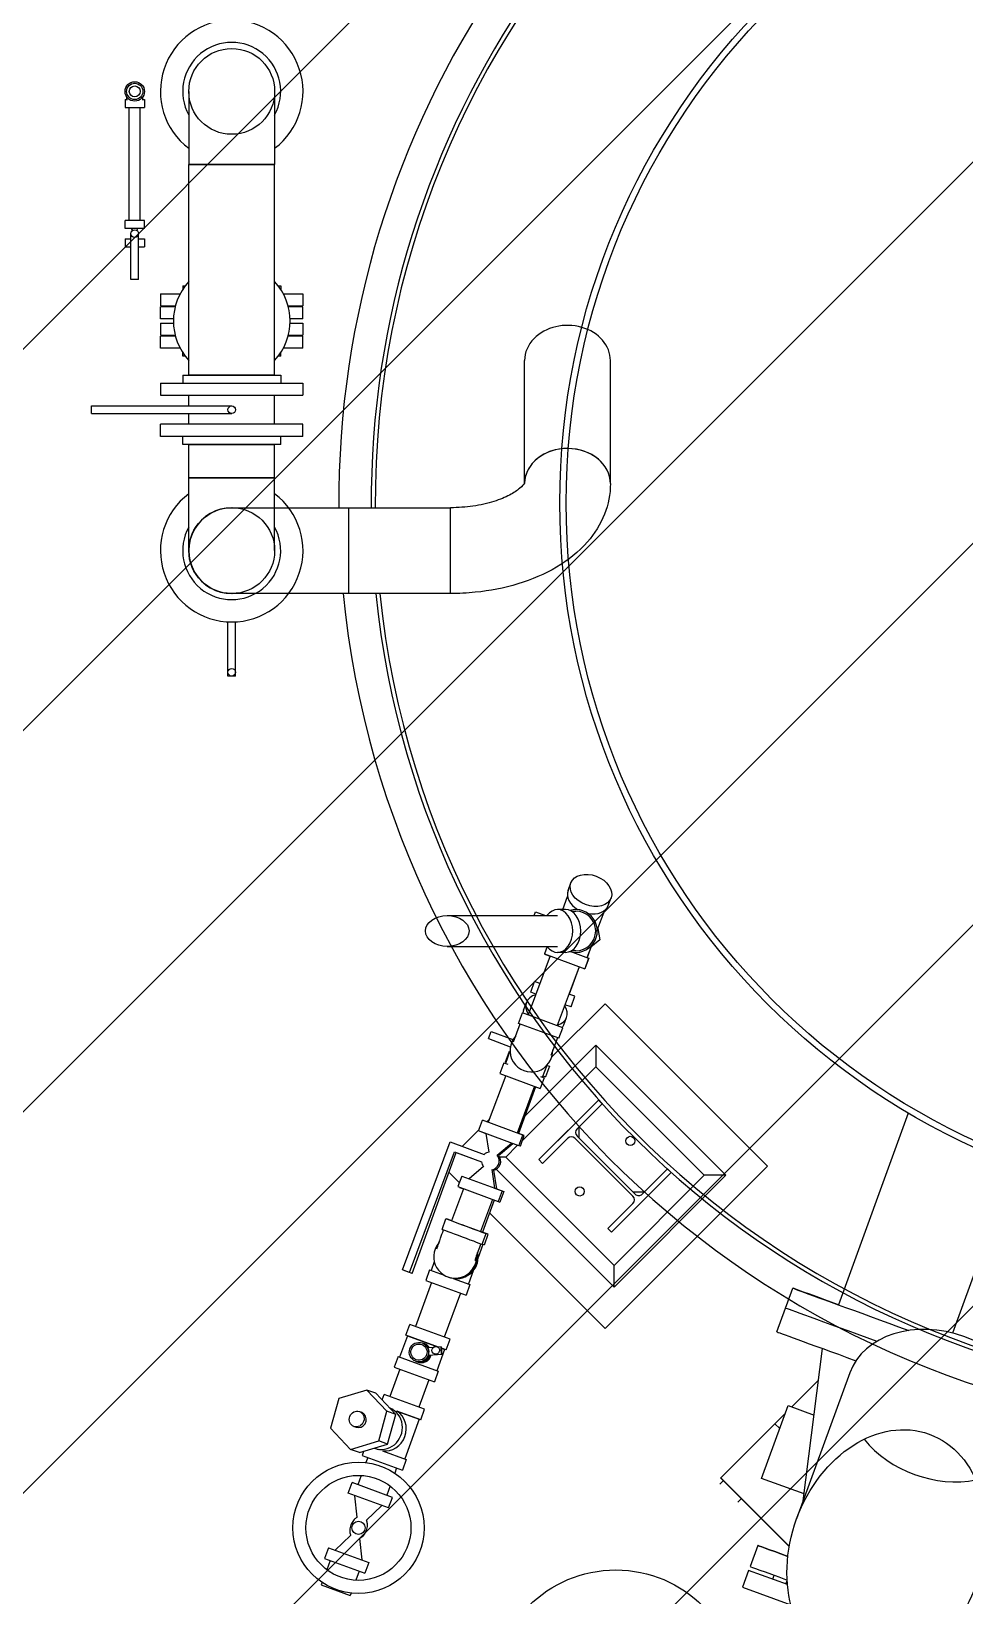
# Model space of a CAD drawing. Header units: metres. Extents: x 0 to 63075, y 0 to 44550.
# Drawn here: x 60034.8 to 60309.5, y 37240.8 to 37701.2 of the extents above; entities that cross this region are included whole.
import ezdxf

# ---------------------------------------------------------------- set-up
doc = ezdxf.new("R2010")
doc.units = ezdxf.units.M
doc.header["$LTSCALE"] = 75
for name, color, linetype in [('AI-Hatch mob', 7, 'Continuous'), ('GSB', 7, 'Continuous'), ('ML6', 1, 'Continuous'), ('SL1', 8, 'Continuous')]:
    doc.layers.add(name, color=color, linetype=linetype)

# ---------------------------------------------------------------- blocks, each defined once
blk = doc.blocks.new('A$C6bae614f')
at = {"layer": 'SL1'}
for p, q in [((414254.4, 25759.3), (414254.4, 25616.3)), ((414422.6, 25759.3), (414422.6, 25616.3)), ((414129.4, 25743.4), (414134.2, 25743.4)), ((414129.4, 25743.4), (414129.4, 25727.5)), ((414129.4, 25727.5), (414167.5, 25727.5)), ((414132.6, 25748.8), (414132.6, 25743.4)), ((414137.8, 25506.5), (414137.8, 25727.5)), ((414159.2, 25506.5), (414159.2, 25727.5)), ((414162.8, 25743.4), (414167.5, 25743.4)), ((414164.4, 25743.4), (414164.4, 25748.8)), ((414167.5, 25743.4), (414167.5, 25727.5)), ((414254.3, 25203.5), (414254.4, 25616.3)), ((414422.6, 25616.3), (414254.3, 25616.3)), ((414254.3, 25616.3), (414422.6, 25616.3)), ((414422.6, 25616.3), (414254.3, 25616.3)), ((414254.3, 25616.3), (414254.3, 25616.3)), ((414254.4, 25616.3), (414422.6, 25616.3)), ((414254.4, 25616.3), (414254.4, 25616.3)), ((414254.4, 25616.3), (414422.6, 25616.3)), ((414422.6, 25616.3), (414422.6, 25616.3)), ((414422.6, 25203.4), (414422.6, 25616.3)), ((414422.6, 25616.3), (414422.6, 25616.3)), ((414254.3, 25530.3), (414254.3, 25530.3)), ((414254.3, 25530.3), (414254.3, 25530.3)), ((414254.3, 25530.3), (414254.3, 25530.3)), ((414254.3, 25530.3), (414254.3, 25530.3)), ((414422.6, 25530.3), (414422.6, 25530.3)), ((414422.6, 25530.3), (414422.6, 25530.3)), ((414422.6, 25530.3), (414422.6, 25530.3)), ((414422.6, 25530.3), (414422.6, 25530.3)), ((414167.5, 25506.5), (414129.4, 25506.5)), ((414129.4, 25490.7), (414129.4, 25506.5)), ((414167.5, 25490.7), (414129.4, 25490.7)), ((414141, 25390.5), (414141, 25480.5)), ((414144.6, 25486.9), (414142.3, 25490.7)), ((414152.4, 25486.9), (414154.7, 25490.7)), ((414156, 25390.5), (414156, 25480.5)), ((414167.5, 25490.7), (414167.5, 25506.5)), ((414129.4, 25470.4), (414141, 25470.4)), ((414129.4, 25470.4), (414129.4, 25454.5)), ((414129.4, 25454.5), (414141, 25454.5)), ((414156, 25470.4), (414167.5, 25470.4)), ((414156, 25454.5), (414167.5, 25454.5)), ((414167.5, 25470.4), (414167.5, 25454.5)), ((414156, 25390.5), (414141, 25390.5)), ((414198.8, 25362.7), (414237.4, 25362.7)), ((414198.8, 25362.7), (414198.8, 25338.8)), ((414242.4, 25378.5), (414247.5, 25378.5)), ((414242.4, 25378.5), (414242.4, 25371.3)), ((414429.4, 25378.5), (414434.5, 25378.5)), ((414434.5, 25378.5), (414434.5, 25371.3)), ((414439.5, 25362.7), (414478.2, 25362.7)), ((414478.2, 25362.7), (414478.2, 25338.8)), ((414198.8, 25338.8), (414228.1, 25338.8)), ((414227.6, 25337.2), (414198.8, 25337.2)), ((414198.8, 25313.4), (414198.8, 25337.2)), ((414448.9, 25338.8), (414478.2, 25338.8)), ((414478.2, 25337.2), (414449.3, 25337.2)), ((414478.2, 25313.4), (414478.2, 25337.2)), ((414224.3, 25313.4), (414198.8, 25313.4)), ((414198.8, 25305.2), (414224.3, 25305.2)), ((414198.8, 25305.2), (414198.8, 25281.4)), ((414478.2, 25313.4), (414452.7, 25313.4)), ((414452.7, 25305.2), (414478.2, 25305.2)), ((414478.2, 25305.2), (414478.2, 25281.3)), ((414198.8, 25281.4), (414227.6, 25281.4)), ((414228.1, 25279.8), (414198.8, 25279.8)), ((414198.8, 25255.9), (414198.8, 25279.8)), ((414478.2, 25279.7), (414448.9, 25279.7)), ((414449.3, 25281.3), (414478.2, 25281.3)), ((414478.2, 25255.9), (414478.2, 25279.7)), ((414237.4, 25255.9), (414198.8, 25255.9)), ((414242.4, 25240.1), (414242.4, 25247.3)), ((414247.5, 25240.1), (414242.4, 25240.1)), ((414434.5, 25240.1), (414429.4, 25240.1)), ((414434.5, 25240.1), (414434.5, 25247.3)), ((414478.2, 25255.9), (414439.5, 25255.9)), ((414242.4, 25203.4), (414434.5, 25203.4)), ((414242.4, 25203.4), (414242.4, 25187.6)), ((414422.6, 25203.4), (414254.3, 25203.5)), ((414254.3, 25203.4), (414254.3, 25203.5)), ((414254.3, 25203.4), (414422.6, 25203.4)), ((414422.6, 25203.4), (414422.6, 25203.4)), ((414434.5, 25203.4), (414434.5, 25187.6)), ((414912.3, 24992), (414912.3, 25231.9)), ((415080.6, 24990.6), (415080.6, 25231.9)), ((414198.8, 25187.6), (414478.2, 25187.6)), ((414198.8, 25187.6), (414198.8, 25163.8)), ((414478.2, 25187.6), (414478.2, 25163.8)), ((414063.6, 25127.9), (414063.6, 25142.9)), ((414063.6, 25142.9), (414338.5, 25142.9)), ((414198.8, 25163.8), (414478.2, 25163.8)), ((414254.3, 25142.9), (414254.3, 25163.8)), ((414422.6, 25107.1), (414422.6, 25163.8)), ((414063.6, 25127.9), (414338.5, 25127.9)), ((414254.3, 25107.1), (414254.3, 25127.9)), ((414478.2, 25107.1), (414198.8, 25107.1)), ((414198.8, 25083.2), (414198.8, 25107.1)), ((414478.2, 25083.2), (414198.8, 25083.2)), ((414242.4, 25067.4), (414242.4, 25083.2)), ((414434.5, 25067.4), (414434.5, 25083.2)), ((414478.2, 25083.2), (414478.2, 25107.1)), ((414434.5, 25067.4), (414242.4, 25067.4)), ((414254.3, 25002.3), (414254.3, 25067.4)), ((414422.6, 25067.4), (414254.3, 25067.4)), ((414254.3, 25067.4), (414422.6, 25067.4)), ((414254.3, 25067.4), (414254.3, 25067.4)), ((414422.6, 25002.3), (414422.6, 25067.4)), ((414422.6, 25067.4), (414422.6, 25067.4)), ((414254.3, 25002.3), (414254.3, 25002.3)), ((414422.6, 25002.3), (414254.3, 25002.3)), ((414254.3, 24859.3), (414254.3, 25002.3)), ((414254.3, 25002.3), (414422.6, 25002.3)), ((414422.6, 25002.3), (414254.3, 25002.3)), ((414254.3, 25002.3), (414422.6, 25002.3)), ((414254.3, 25002.3), (414422.6, 25002.3)), ((414254.3, 25002.3), (414254.3, 25002.3)), ((414422.6, 25002.3), (414422.6, 25002.3)), ((414422.6, 24859.3), (414422.6, 25002.3)), ((414422.6, 25002.3), (414422.6, 25002.3)), ((414338.5, 24943.4), (414767.5, 24943.4)), ((414567.5, 24943.4), (414567.5, 24775.1)), ((414767.5, 24775.1), (414767.5, 24943.4)), ((414767.5, 24775.1), (414338.5, 24775.1)), ((414331, 24613.4), (414331, 24719.8)), ((414346, 24613.4), (414346, 24719.8)), ((414346, 24613.4), (414331, 24613.4)), ((414997.6, 24193.4), (415003.1, 24208.1)), ((414987.1, 24155.9), (414996.7, 24181.6)), ((415076.4, 24164), (415081.9, 24178.8)), ((414760.9, 24144.1), (414977, 24144.1)), ((414931.3, 24144.1), (414934, 24151.3)), ((414934, 24151.3), (414953.3, 24144.1)), ((414992.7, 24155.9), (414977, 24155.9)), ((415004.1, 24152.8), (415012.9, 24152.8)), ((415054.9, 24115.4), (415069.5, 24154.5)), ((415056.2, 24118.8), (415060, 24096.4)), ((414760.9, 24083.7), (414977, 24083.7)), ((414956.7, 24083.2), (414951.4, 24069)), ((414951.4, 24069), (415030.2, 24039.7)), ((414951.8, 24068.9), (414951.7, 24068.6)), ((414951.7, 24068.6), (414962.5, 24064.7)), ((414992.7, 24071.9), (414977, 24071.9)), ((415012.9, 24075), (415004, 24075)), ((415006, 24072.4), (415037.9, 24060.6)), ((415043.8, 24085.3), (415035, 24061.7)), ((415035.3, 24061.8), (415042.7, 24082)), ((415060, 24096.4), (415042.5, 24081.9)), ((414962.5, 24064.9), (414919.6, 23949.6)), ((415019.1, 24043.9), (414976.2, 23928.6)), ((415019.5, 24043.7), (414999.9, 23989.9)), ((415037.9, 24060.6), (415030.2, 24039.7)), ((415030.3, 24040), (415030.7, 24039.8)), ((415038.3, 24060.7), (415030.7, 24039.8)), ((415035.1, 24061.9), (415038.3, 24060.7)), ((414924.4, 23993.8), (414932, 24014.6)), ((414942.4, 24010.9), (414932, 24014.6)), ((414934.7, 23990), (414924.4, 23993.8)), ((415011, 23985.9), (414999.1, 23990.2)), ((415003.4, 23965), (415011, 23985.9)), ((414900.8, 23932.9), (414908.5, 23953.8)), ((414987.3, 23924.4), (414908.5, 23953.8)), ((414910.5, 23959), (414916, 23973.8)), ((415070.1, 23971.4), (414966, 23867.4)), ((415003.4, 23965), (414991.4, 23969.4)), ((415388.2, 23653.2), (415070.1, 23971.4)), ((414841.6, 23902.9), (414846.9, 23916.9)), ((414846.9, 23916.9), (414889.6, 23901)), ((414890.8, 23896.9), (414903.7, 23931.8)), ((414979.6, 23903.6), (414900.8, 23932.9)), ((414979.6, 23903.6), (414987.3, 23924.4)), ((414989.3, 23929.7), (414994.8, 23944.5)), ((414841.6, 23902.9), (414884.4, 23887)), ((414912.5, 23750.1), (415052.3, 23889.9)), ((414976.6, 23904.7), (414963.6, 23869.8)), ((415052.3, 23889.9), (415052.3, 23847.5)), ((415306.9, 23635.3), (415052.3, 23889.9)), ((414872, 23855.5), (414864.2, 23834.7)), ((414872, 23855.5), (414879.5, 23852.7)), ((414882.1, 23877.7), (414874.5, 23856.8)), ((414874.5, 23856.8), (414875.7, 23856.4)), ((414883.8, 23878.1), (414875, 23854.4)), ((414882.1, 23877.7), (414883.4, 23877.2)), ((414875.4, 23830.6), (414841.3, 23739)), ((414864.2, 23834.7), (414943, 23805.4)), ((415052.3, 23847.5), (414908.1, 23703.3)), ((414950.8, 23826.2), (414943, 23805.4)), ((414943.3, 23829), (414950.8, 23826.2)), ((414947.8, 23827.3), (414956.6, 23851)), ((414948.7, 23829.8), (414953.5, 23828)), ((414961.1, 23848.9), (414953.5, 23828)), ((414956.5, 23850.6), (414961.1, 23848.9)), ((415264.5, 23635.3), (415052.3, 23847.5)), ((414931.9, 23809.6), (414897.9, 23718)), ((414933.9, 23808.8), (414900.6, 23717.2)), ((414940.6, 23665.8), (415057.3, 23782.4)), ((415064.5, 23775.2), (415015.3, 23726)), ((415057.3, 23782.4), (415064.5, 23775.2)), ((414822.4, 23722.3), (414830.2, 23743.1)), ((414909, 23713.8), (414830.2, 23743.1)), ((414843.5, 23744.9), (414838.6, 23740)), ((414940.6, 23665.8), (415012.7, 23737.8)), ((415019.5, 23730.3), (415015.3, 23726)), ((415019.5, 23730.3), (415019, 23729.7)), ((415664.2, 23757.1), (415527.4, 23381.3)), ((414673.2, 23450), (414766.4, 23700.7)), ((414766.4, 23700.7), (414833.3, 23675.8)), ((414823.3, 23724.7), (414790.4, 23691.8)), ((414901.2, 23693), (414822.4, 23722.3)), ((414825.1, 23721), (414825.2, 23721.3)), ((414837.1, 23716.7), (414825.1, 23721)), ((414842.7, 23680.5), (414837.1, 23716.9)), ((414911.7, 23713.1), (414897.9, 23718.2)), ((414901.2, 23693), (414909, 23713.8)), ((414904.1, 23692.3), (414911.7, 23713.1)), ((414997, 23707.8), (414947.8, 23658.5)), ((414997, 23707.8), (414947.8, 23658.5)), ((415124.7, 23593.9), (415010.9, 23707.8)), ((415124.7, 23593.9), (415010.9, 23707.8)), ((415015.3, 23712.1), (415129.1, 23598.3)), ((415015.3, 23712.1), (415129.1, 23598.3)), ((415019, 23729.7), (415019, 23708.5)), ((414687.2, 23444.8), (414775.3, 23681.4)), ((414691.8, 23442.6), (414778.2, 23679.8)), ((414775.3, 23681.4), (414828, 23661.8)), ((414778.4, 23679.8), (414778.1, 23679.5)), ((414778.2, 23679.8), (414828.1, 23661.7)), ((414858.6, 23674.6), (414886.6, 23698.4)), ((414861.6, 23673.6), (414889.3, 23697.5)), ((414875.6, 23670.7), (414863.6, 23670.7)), ((414898.8, 23693.9), (414875.6, 23670.7)), ((414875.6, 23670.7), (415087.7, 23458.6)), ((414904.1, 23692.3), (414901.3, 23693.3)), ((414764.1, 23641), (414784.6, 23620.5)), ((414832.1, 23652.1), (414804.1, 23628.2)), ((414848, 23646.2), (414853.7, 23609.8)), ((414851.2, 23645.1), (414857.1, 23608.7)), ((414856.8, 23647), (415087.7, 23416.1)), ((414947.8, 23658.5), (414940.6, 23665.8)), ((414947.8, 23658.5), (414940.6, 23665.8)), ((415070, 23335), (415388.2, 23653.2)), ((415199.4, 23640.3), (415082.7, 23523.6)), ((415143, 23598.3), (415192.2, 23647.5)), ((415192.2, 23647.5), (415199.4, 23640.3)), ((415867.3, 23645.5), (415751, 23326)), ((414792.9, 23608.7), (414769.5, 23545.9)), ((414789.5, 23633.7), (414781.7, 23612.9)), ((414781.7, 23612.9), (414860.5, 23583.5)), ((414785.2, 23611.6), (414785.1, 23611.3)), ((414785.1, 23611.3), (414792.8, 23608.5)), ((414789.5, 23633.7), (414868.3, 23604.4)), ((414853.6, 23610), (414871.7, 23603.4)), ((415087.7, 23458.6), (415264.5, 23635.3)), ((415087.7, 23416.1), (415306.9, 23635.3)), ((415306.9, 23635.3), (415264.5, 23635.3)), ((414849.4, 23587.7), (414826, 23524.9)), ((414852.9, 23586.4), (414830.1, 23523.6)), ((414868.3, 23604.4), (414860.5, 23583.5)), ((414860.6, 23583.8), (414864.1, 23582.5)), ((414871.7, 23603.4), (414864.1, 23582.5)), ((415075.5, 23530.8), (415124.7, 23580)), ((415075.5, 23530.8), (415124.7, 23580)), ((415154.8, 23595.7), (415082.7, 23523.6)), ((415146.7, 23602), (415125.4, 23602)), ((415143, 23598.3), (415147.2, 23602.6)), ((415147.2, 23602.6), (415146.7, 23602)), ((414750.6, 23529.2), (414758.4, 23550.1)), ((414843.8, 23561.3), (415070, 23335)), ((414841.2, 23519.6), (414826.1, 23525.1)), ((414829.4, 23499.9), (414837.2, 23520.8)), ((414833.6, 23498.7), (414841.2, 23519.6)), ((415082.7, 23523.6), (415075.5, 23530.8)), ((415082.7, 23523.6), (415075.5, 23530.8)), ((414830.6, 23499.8), (414821.3, 23474.2)), ((414829.5, 23500.2), (414830.6, 23499.8)), ((414833.6, 23498.7), (414829.5, 23500.2)), ((414735.5, 23465.7), (414729.3, 23448.8)), ((415087.7, 23416.1), (415087.7, 23458.6)), ((414687.2, 23444.8), (414673.2, 23450)), ((414677.7, 23447.7), (414677.9, 23448.2)), ((414691.8, 23442.6), (414677.7, 23447.7)), ((414729.9, 23425), (414698.4, 23338.5)), ((414726.4, 23449.9), (414718.8, 23429)), ((414718.8, 23429), (414797.8, 23400.3)), ((414726.4, 23449.9), (414754.7, 23439.6)), ((414762, 23436.1), (414762.4, 23436)), ((414764.9, 23435.1), (414764.5, 23435.2)), ((414772.6, 23433.1), (414805.4, 23421.1)), ((414811.7, 23447.8), (414802.4, 23422.2)), ((414786.6, 23404.3), (414755.1, 23317.9)), ((414805.4, 23421.1), (414797.8, 23400.3)), ((415406.7, 23328.2), (415437.9, 23413.9)), ((414679.7, 23321.7), (414687.3, 23342.6)), ((414766.3, 23313.8), (414687.3, 23342.6)), ((414682.7, 23320.6), (414667.4, 23278.8)), ((414743.7, 23298.4), (414679.7, 23321.7)), ((414682.7, 23320.6), (414743.7, 23298.4)), ((414712.5, 23306.3), (414712, 23306.5)), ((414713.8, 23305.8), (414714.3, 23305.7)), ((414716.8, 23304.7), (414716.4, 23304.9)), ((414758.7, 23292.9), (414766.3, 23313.8)), ((414664.4, 23279.8), (414656.8, 23259)), ((414664.4, 23279.8), (414743.4, 23251.1)), ((414699.5, 23270.5), (414699, 23270.7)), ((414733.2, 23297.6), (414723.1, 23296.9)), ((414750.1, 23283.8), (414723.9, 23281.9)), ((414735.7, 23285.1), (414739.4, 23283.7)), ((414755.7, 23294), (414740.4, 23252.2)), ((414740.8, 23299.1), (414744.5, 23297.8)), ((414749, 23298.8), (414743.1, 23298.3)), ((414749.3, 23296.3), (414755.7, 23294)), ((414758.7, 23292.9), (414749.3, 23296.3)), ((415458.4, 22997.4), (415496.2, 23295.6)), ((414668, 23254.9), (414648.5, 23201.5)), ((414656.8, 23259), (414735.8, 23230.2)), ((414700.8, 23270), (414701.2, 23269.9)), ((414703.8, 23268.9), (414703.4, 23269.1)), ((414743.4, 23251.1), (414735.8, 23230.2)), ((415549.6, 23247.9), (415445.5, 22962)), ((414603.6, 23214.2), (414548.5, 23197.5)), ((414642.7, 23172.8), (414603.6, 23214.2)), ((414621.1, 23207.9), (414603.6, 23214.2)), ((414724.7, 23234.2), (414705.2, 23180.8)), ((415436, 23181.2), (415488.3, 23233.6)), ((415488.3, 23233.5), (415436.1, 23181.2)), ((414548.5, 23197.5), (414532.4, 23139.4)), ((414660.2, 23166.4), (414621.1, 23207.9)), ((414633.4, 23194.8), (414637.4, 23205.5)), ((414716.4, 23176.8), (414637.4, 23205.5)), ((414655.2, 23176.2), (414648.7, 23178.6)), ((415376.9, 23041), (415428.9, 23183.8)), ((415428.9, 23183.8), (415479.7, 23165.3)), ((414588.7, 23172.2), (414592.9, 23170.7)), ((414626.7, 23114.7), (414642.7, 23172.8)), ((414660.2, 23166.4), (414642.7, 23172.8)), ((414644.1, 23108.3), (414660.2, 23166.4)), ((414708.8, 23155.9), (414662.1, 23172.9)), ((414662.2, 23172.9), (414705.8, 23157)), ((414705.8, 23157), (414677.5, 23079.4)), ((414708.8, 23155.9), (414716.4, 23176.8)), ((415297, 23042.2), (415403.1, 23148.2)), ((415403.1, 23148.2), (415423.3, 23168.5)), ((415423.3, 23168.5), (415403.1, 23148.2)), ((415403.1, 23148.2), (415412.5, 23138.8)), ((414532.4, 23139.4), (414571.5, 23098)), ((414578.1, 23143), (414582.2, 23141.5)), ((414571.5, 23098), (414626.7, 23114.7)), ((414589, 23091.6), (414571.5, 23098)), ((414589, 23091.6), (414644.1, 23108.3)), ((414596.7, 23093.9), (414593.9, 23086.2)), ((414593.9, 23086.2), (414672.9, 23057.4)), ((414626.4, 23097.2), (414619.1, 23099.9)), ((414644.1, 23108.3), (414626.7, 23114.7)), ((414633.9, 23095.3), (414680.5, 23078.3)), ((414605.1, 23082.2), (414601.4, 23072)), ((414661.7, 23061.5), (414658, 23051.3)), ((414680.5, 23078.3), (414672.9, 23057.4)), ((414566.9, 23011.9), (414574.5, 23032.8)), ((414653.5, 23004), (414574.5, 23032.8)), ((414592.2, 23046.9), (414585.6, 23028.7)), ((414648.9, 23026.3), (414642.3, 23008.1)), ((415295.2, 23029.8), (415302, 23036.7)), ((415296.8, 23041.9), (415297.1, 23042.1)), ((415431.1, 22907.8), (415296.8, 23041.9)), ((415431.1, 22908), (415297, 23042.2)), ((415460.1, 23010.7), (415376.9, 23041)), ((414645.8, 22983.2), (414566.9, 23011.9)), ((414584.6, 22965.3), (414580.1, 23007.1)), ((414645.8, 22983.2), (414653.5, 23004)), ((415330.5, 22994.5), (415337.4, 23001.4)), ((414602.3, 22958.9), (414632.6, 22988)), ((414528, 22905.2), (414520.4, 22884.3)), ((414528, 22905.2), (414607, 22876.5)), ((414571.6, 22929.5), (414541.2, 22900.4)), ((414589.2, 22923.1), (414593.7, 22881.3)), ((415369.3, 22909.8), (415354.2, 22868.5)), ((414520.4, 22884.3), (414599.4, 22855.6)), ((414531.5, 22880.3), (414524.9, 22862.1)), ((414607, 22876.5), (414599.4, 22855.6)), ((414588.2, 22859.6), (414581.6, 22841.5)), ((415351.2, 22860.8), (415339.3, 22827.9)), ((415427.7, 22833), (415351.2, 22860.8)), ((415398.9, 22843.4), (415401.7, 22851.2)), ((415424.5, 22834.1), (415427.1, 22841.2)), ((414515.8, 22837.1), (414514.1, 22832.4)), ((414514.1, 22832.4), (414570.8, 22811.8)), ((414572.5, 22816.4), (414570.8, 22811.8)), ((415339.3, 22827.9), (415434.3, 22793.3))]:
    blk.add_line(p, q, dxfattribs=at)
for centre, radius in [((416369.8, 24952.9), 1388.4), ((416369.8, 24952.9), 1376), ((414338.5, 25759.3), 84.1), ((414338.5, 25759.3), 84.1), ((414148.5, 25759.3), 19), ((414148.5, 25759.3), 15.9), ((414148.5, 25759.3), 10.7), ((414148.5, 25480.5), 7.5), ((414338.5, 25135.4), 7.5), ((414338.5, 24859.3), 84.1), ((414338.5, 24859.3), 84.1), ((414338.5, 24620.9), 7.5), ((415119.5, 23702.5), 9), ((415020.5, 23603.5), 9), ((414586.9, 22944.2), 128.6), ((414586.9, 22944.2), 102.9), ((414586.9, 22944.2), 12.9), ((415091.1, 22620.4), 241.3)]:
    blk.add_circle(centre, radius, dxfattribs=at)
for centre, radius, start, end in [((416369.8, 24952.9), 1750, 185.8289, 180.3095), ((416369.8, 24952.9), 1821.5, 111.6314, 180.2973), ((416369.8, 24952.9), 1821.5, 185.5993, 68.3648), ((416369.8, 24952.9), 1758, 110.2305, 180.3081), ((416369.8, 24952.9), 1758, 185.8023, 69.7657), ((414338.5, 25759.3), 139.7, 307.031, 232.9653), ((414338.5, 25759.3), 96, 331.1725, 208.8238), ((414338.5, 25309.3), 114.3, 137.3993, 222.5969), ((414338.5, 25309.3), 114.3, 317.3993, 42.5969), ((414338.5, 24859.3), 139.7, 127.031, 52.9653), ((414338.5, 24859.3), 84.1, 89.9981, 269.9981), ((414338.5, 24859.3), 84.1, 89.5564, 270.4398), ((414338.5, 24859.3), 96, 151.1725, 28.8238), ((415012.9, 24113.9), 42, 253.6386, 106.3576), ((415012.9, 24113.9), 38.9, 269.9981, 89.9981), ((414925.8, 23879.6), 42, 137.1869, 2.0094), ((415004, 23700.8), 9.8, 44.9982, 134.9982), ((415004, 23700.8), 9.8, 44.9981, 134.9981), ((415022.2, 23719.1), 9.8, 134.9982, 224.9982), ((415022.2, 23719.1), 9.8, 134.9981, 224.9981), ((414845.4, 23663.3), 17.4, 98.8105, 134.0255), ((414845.4, 23663.3), 17.4, 278.8105, 40.3857), ((414848.4, 23662.2), 17.4, 279.2005, 40.7757), ((414845.4, 23663.3), 17.4, 185.1707, 220.3857), ((415117.8, 23587), 9.8, 314.9982, 44.9982), ((415117.8, 23587), 9.8, 314.9981, 44.9981), ((415136.1, 23605.2), 9.8, 224.9982, 314.9982), ((415136.1, 23605.2), 9.8, 224.9981, 314.9981)]:
    blk.add_arc(centre, radius, start, end, dxfattribs=at)
for centre, major_axis, ratio, start_param, end_param in [((414996.5, 25231.9), (-84.1, 0), 0.819152, 3.141593, 5.604734), ((414996.5, 25231.9), (-84.1, 0), 0.819152, 5.604734, 6.283185), ((414996.5, 24990.6), (84.1, 0), 0.819152, 0, 3.120753), ((414996.5, 24990.6), (-84.1, 0), 0.819152, 3.141593, 5.604734), ((414996.5, 24990.6), (-84.1, 0), 0.819152, 5.604734, 6.262345), ((415037, 24178.7), (-39.4, 14.7), 0.707107, 0, 1.299523), ((414977, 24113.9), (0, 42), 0.707107, 2.371035, 7.053743), ((415037, 24178.7), (39.4, -14.7), 0.707107, 4.983662, 6.283185), ((414992.7, 24113.9), (0, 42), 0.707107, 3.141593, 6.283185), ((414955.4, 23959.1), (-39.4, 14.7), 0.707107, 5.512628, 7.053743), ((414949.9, 23944.4), (-39.4, 14.7), 0.707107, 0, 0.190809), ((414955.4, 23959.1), (39.4, -14.7), 0.707107, 5.512628, 7.053743), ((414949.9, 23944.4), (39.4, -14.7), 0.707107, 6.092377, 6.283185), ((414797.8, 23535.4), (39.4, -14.7), 0.000126, 2.37103, 7.053737), ((414797.8, 23535.4), (36.4, -13.5), 0.000126, 2.459317, 6.965449), ((414790, 23514.6), (39.4, -14.7), 0.000126, 3.141593, 6.283185), ((414776.4, 23475.6), (-14.4, -39.5), 0.999828, 4.705583, 8.260984), ((414776.4, 23475.6), (-14.4, -39.5), 0.999828, 4.337937, 4.705583), ((414776.7, 23475.5), (-14.4, -39.5), 0.999828, 0, 2.002603), ((414778.9, 23474.7), (-14.4, -39.5), 0.999828, 6.256058, 8.403447), ((414779.3, 23474.6), (-14.4, -39.5), 0.999828, 0.190693, 2.139021), ((415766.1, 23294.5), (-328.2, 119.5), 0.000235, 5.526729, 7.541535), ((415752, 23255.8), (-328.2, 119.5), 0.000235, 0, 1.099442), ((415725.8, 23183.7), (-176.2, 64.1), 0.765978, 4.712389, 6.283185), ((414706, 23288.4), (6.5, 17.9), 0.999445, 5.133711, 6.283185), ((414707.3, 23287.9), (6.5, 17.9), 0.999445, 5.554137, 6.31843), ((414707.8, 23287.8), (6.5, 17.9), 0.999445, 5.56661, 6.283185), ((414709.9, 23287), (6.5, 17.9), 0.999445, 5.621186, 6.342997), ((415734.9, 23208.8), (-328.2, 119.5), 0.000235, 6.283185, 7.29823), ((415725.8, 23183.7), (176.2, -64.1), 0.765978, 0, 1.570796), ((414706, 23288.4), (-6.5, -17.9), 0.999445, 0, 1.992119), ((414707.3, 23287.9), (-6.5, -17.9), 0.999445, 6.24794, 7.886236), ((414707.8, 23287.8), (-6.5, -17.9), 0.999445, 0, 1.615293), ((414709.9, 23287), (-6.5, -17.9), 0.999445, 6.223374, 7.950547), ((414710.4, 23286.8), (-6.5, -17.9), 0.999445, 0.790973, 1.679327), ((414633.5, 23139.4), (14.4, 39.5), 0.931922, 3.10802, 6.260195), ((414587.6, 23156.1), (-5.3, -14.6), 0.931922, 0, 2.704213), ((414587.6, 23156.1), (5.3, 14.6), 0.931922, 5.845806, 6.283185), ((414641.1, 23136.6), (14.4, 39.5), 0.931922, 3.332286, 6.093751), ((415725.8, 23183.7), (176.2, -64.1), 0.765978, 4.041656, 5.383122), ((415596, 22827.3), (-226.7, 82.5), 0.000235, 5.544885, 7.021601), ((415581, 22786), (-226.7, 82.5), 0.000235, 0, 0.824501)]:
    blk.add_ellipse(centre, major_axis=major_axis, ratio=ratio, start_param=start_param, end_param=end_param, dxfattribs=at)
for centre, major_axis, ratio in [((415042.5, 24193.4), (39.4, -14.7), 0.707107), ((414760.9, 24113.9), (42.7, 0), 0.707107), ((414705.5, 23288.6), (-6.5, -17.9), 0.999445), ((414705.5, 23288.6), (-5.4, -14.9), 0.999445), ((414738.3, 23292.1), (2.57, 7.05), 0.999445), ((414749.5, 23291.3), (0.54, -7.48), 0.030407), ((414583.4, 23157.6), (5.3, 14.6), 0.931922), ((415621.7, 22897.8), (-83.7, -230), 0.765978)]:
    blk.add_ellipse(centre, major_axis=major_axis, ratio=ratio, dxfattribs=at)
for points, knots in [([(414912.6, 24992.6), (414912.6, 24992.6), (414912.5, 24992.2), (414912.1, 24991.5), (414911.1, 24989.8), (414908.3, 24985.9), (414902.6, 24981.1), (414897.9, 24977.1), (414891.3, 24972.6), (414883.1, 24968.3), (414874.5, 24963.8), (414864.1, 24959.4), (414852.3, 24955.7), (414839.9, 24951.8), (414825.9, 24948.6), (414811.2, 24946.5), (414797.1, 24944.5), (414782.3, 24943.4), (414767.5, 24943.4)], [4.907183, 4.907183, 4.907183, 4.907183, 5.026548, 5.026548, 5.026548, 5.30981, 5.30981, 5.30981, 5.540956, 5.540956, 5.540956, 5.781658, 5.781658, 5.781658, 6.037286, 6.037286, 6.037286, 6.283185, 6.283185, 6.283185, 6.283185]), ([(415080.6, 24990.6), (415080.6, 24970.1), (415076.5, 24949.7), (415069.2, 24931), (415061.2, 24910.6), (415049.4, 24892.3), (415035.5, 24876.4), (415018.2, 24856.6), (414997.6, 24840.4), (414975.1, 24827), (414951.8, 24813.2), (414926.3, 24802.3), (414899.5, 24794.1), (414872.6, 24786), (414844.4, 24780.5), (414815.6, 24777.6), (414799.7, 24775.9), (414783.6, 24775.1), (414767.5, 24775.1)], [4.712389, 4.712389, 4.712389, 4.712389, 4.933801, 4.933801, 4.933801, 5.176985, 5.176985, 5.176985, 5.480542, 5.480542, 5.480542, 5.794701, 5.794701, 5.794701, 6.10886, 6.10886, 6.10886, 6.283185, 6.283185, 6.283185, 6.283185]), ([(414740.6, 23490.8), (414741.6, 23493.9), (414742.9, 23497.8), (414744.6, 23502.6), (414745.5, 23505.4), (414746.6, 23508.4), (414747.8, 23511.7), (414749.5, 23516.7), (414751.5, 23522.3), (414753.7, 23528.1)], [0.07277331, 0.07277331, 0.07277331, 0.07277331, 0.09594768, 0.09594768, 0.09594768, 0.10918651, 0.10918651, 0.10918651, 0.12898334, 0.12898334, 0.12898334, 0.12898334]), ([(414826.5, 23501), (414824.7, 23496), (414822.9, 23491.1), (414821.4, 23486.8), (414819.7, 23481.9), (414818.1, 23477.6), (414817, 23474.1), (414816, 23471.4), (414815.3, 23469.2), (414814.9, 23467.9)], [0.02262939, 0.02262939, 0.02262939, 0.02262939, 0.03987216, 0.03987216, 0.03987216, 0.05944711, 0.05944711, 0.05944711, 0.07471787, 0.07471787, 0.07471787, 0.07471787]), ([(414584.6, 22965.3), (414584.3, 22965.1), (414583.9, 22964.9), (414583.6, 22964.7), (414581.8, 22963.6), (414580, 22962.1), (414578.5, 22960.4), (414576.5, 22958.2), (414574.7, 22955.5), (414573.3, 22952.6), (414571.7, 22949.3), (414570.7, 22945.6), (414570.2, 22942), (414569.8, 22938.5), (414570, 22935.2), (414570.7, 22932.2), (414570.9, 22931.3), (414571.2, 22930.4), (414571.6, 22929.5)], [0.635703, 0.635703, 0.635703, 0.635703, 0.70005, 0.70005, 0.70005, 1.024067, 1.024067, 1.024067, 1.43199, 1.43199, 1.43199, 1.906884, 1.906884, 1.906884, 2.35788, 2.35788, 2.35788, 2.50589, 2.50589, 2.50589, 2.50589]), ([(414602.3, 22958.9), (414602.4, 22958.5), (414602.6, 22958.1), (414602.7, 22957.7), (414603.3, 22955.7), (414603.7, 22953.5), (414603.8, 22951.2), (414603.9, 22948.2), (414603.6, 22945), (414602.7, 22941.9), (414601.8, 22938.3), (414600.2, 22934.8), (414598.3, 22931.7), (414596.4, 22928.9), (414594.1, 22926.4), (414591.7, 22924.6), (414590.9, 22924), (414590, 22923.5), (414589.2, 22923.1)], [0.635703, 0.635703, 0.635703, 0.635703, 0.70005, 0.70005, 0.70005, 1.024067, 1.024067, 1.024067, 1.43199, 1.43199, 1.43199, 1.906884, 1.906884, 1.906884, 2.35788, 2.35788, 2.35788, 2.50589, 2.50589, 2.50589, 2.50589])]:
    blk.add_open_spline(points, degree=3, knots=knots, dxfattribs=at)
blk = doc.blocks.new('zw$15D4')
at = {"layer": 'ML6', "xscale": 0.2502808837766805, "yscale": 0.2502808837766805, "zscale": 0.2502808837766805}
blk.add_blockref('A$C6bae614f', (-85544.74, -3177.34), dxfattribs=at)

msp = doc.modelspace()

# ---------------------------------------------------------------- hatches: boundary and pattern name
at = {"layer": 'AI-Hatch mob'}
h = msp.add_hatch(dxfattribs=at)
h.set_pattern_fill('ANSI31', color=256, scale=25)
h.set_pattern_definition([(45, (-4687.55, -59.206), (-56.1266, 56.1266), [])])
h.paths.add_polyline_path([(60745.61, 38156.14), (59935.7, 38156.14), (59935.7, 36564.59), (60745.61, 36564.59)])

# ---------------------------------------------------------------- block references
at = {"layer": 'GSB', "xscale": 0.6000000000000068, "yscale": 0.6000000000000068, "zscale": 0.6000000000000068}
msp.add_blockref('zw$15D4', (49200, 35721.63), dxfattribs=at)

doc.saveas('drawing.dxf')
